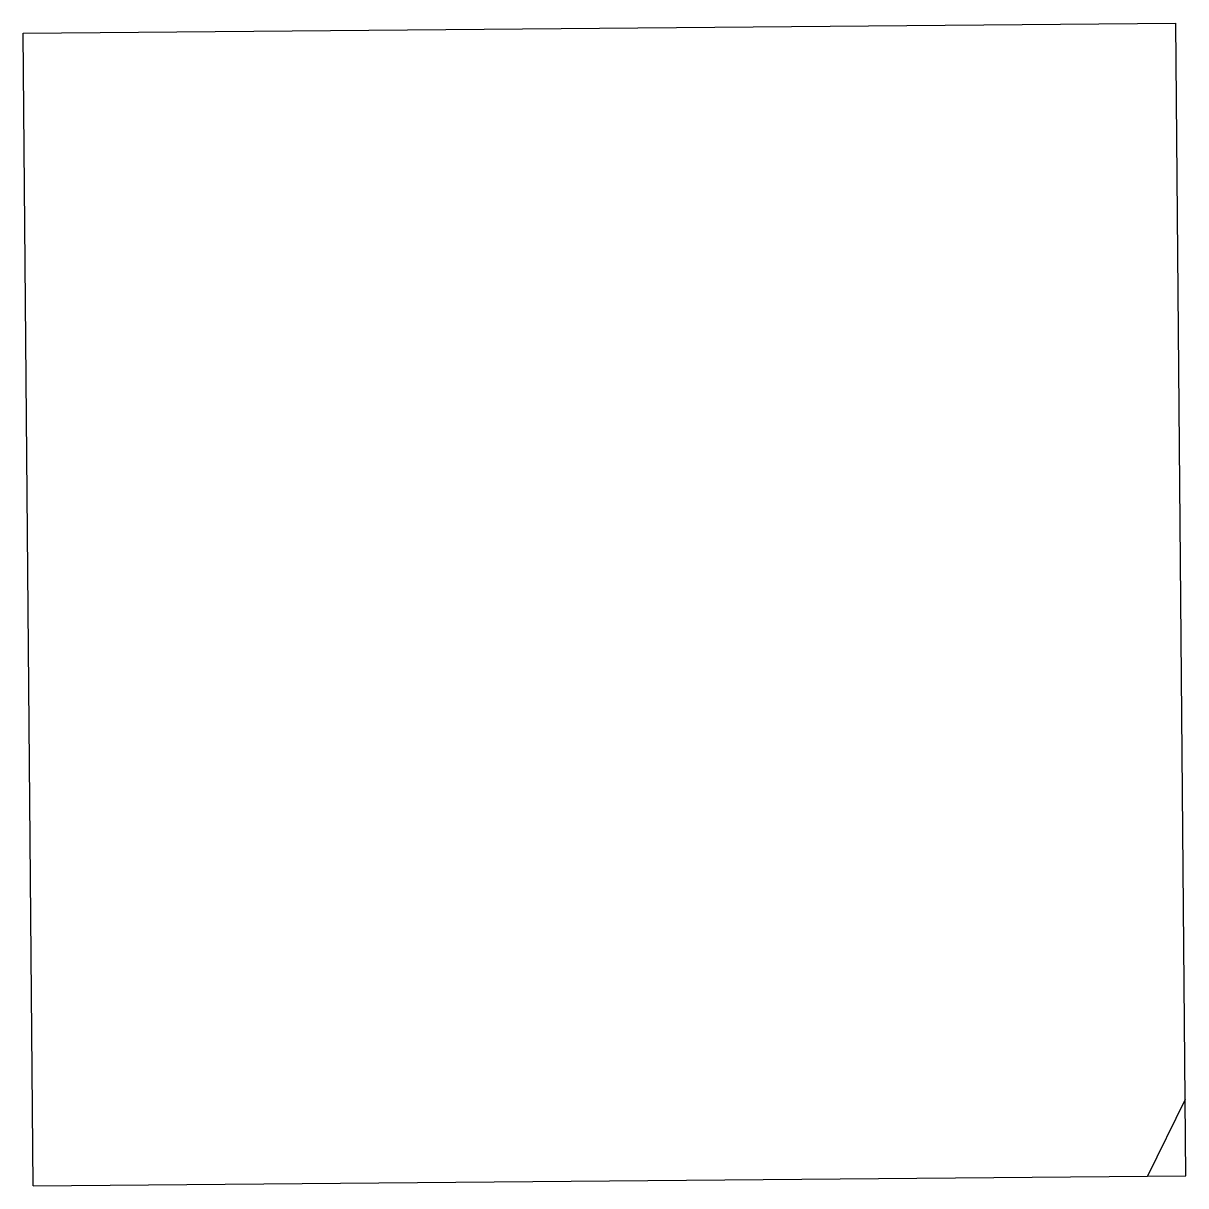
# Model space of a CAD drawing. Extents: x 549586 to 550595, y 1835483 to 1836492.
import ezdxf

# ---------------------------------------------------------------- set-up
doc = ezdxf.new("R2010")
doc.units = 0
doc.layers.add('Level 22', color=7, linetype='Continuous')
doc.layers.add('Level 63', color=7, linetype='Continuous')

msp = doc.modelspace()

# ---------------------------------------------------------------- linework, layer by layer
at = {"layer": 'Level 22'}
msp.add_lwpolyline([(550594.07, 1835557.98), (550561.57, 1835491.54)], dxfattribs=at)
at = {"layer": 'Level 63'}
for points in [[(549586.25, 1836482.78), (550585.93, 1836491.5)], [(550594.07, 1835557.98), (550585.93, 1836491.5)], [(549594.97, 1835483.1), (549586.25, 1836482.78)], [(550594.65, 1835491.82), (550594.07, 1835557.98)], [(549594.97, 1835483.1), (550561.57, 1835491.54)], [(550561.57, 1835491.54), (550594.65, 1835491.82)]]:
    msp.add_lwpolyline(points, dxfattribs=at)

doc.saveas('drawing.dxf')
